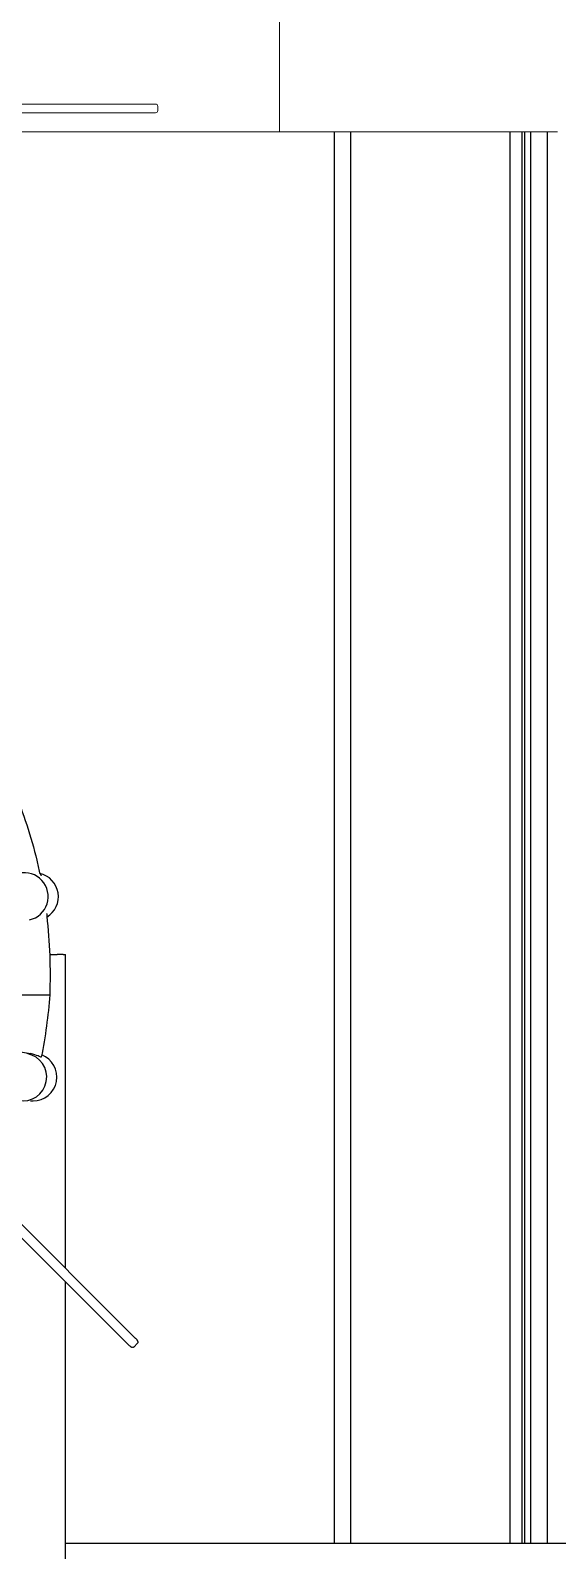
# Model space of a CAD drawing. Header units: millimetres. Extents: x -4172 to 126100, y -2 to 142133.
# Drawn here: x 91166 to 92078, y 20723 to 23355 of the extents above; entities that cross this region are included whole.
import ezdxf

# ---------------------------------------------------------------- set-up
doc = ezdxf.new("R2010")
doc.units = ezdxf.units.MM
doc.header["$LTSCALE"] = 100
doc.layers.add('P_Biomass (BM)', color=150, linetype='Continuous', lineweight=18, true_color=0x007fff)
doc.layers.add('P_Cable Ducts (CD)', color=30, linetype='Continuous', lineweight=18, true_color=0xff7f00)
doc.layers.add('Visible', color=7, linetype='Continuous', lineweight=25)

msp = doc.modelspace()

# ---------------------------------------------------------------- linework, layer by layer
at = {"layer": 'P_Biomass (BM)'}
for p, q in [((91048.08, 23227.9), (91376.89, 23227.9)), ((91382.26, 23227.9), (91376.89, 23227.9)), ((91386.01, 23216.65), (91386.01, 23224.15)), ((91376.89, 23212.9), (91048.08, 23212.9)), ((91376.89, 23212.9), (91382.26, 23212.9))]:
    msp.add_line(p, q, dxfattribs=at)
for centre, start, end in [((91382.26, 23224.15), 0, 90), ((91382.26, 23216.65), 270, 0)]:
    msp.add_arc(centre, 3.75, start, end, dxfattribs=at)
at = {"layer": 'P_Cable Ducts (CD)'}
for p, q in [((91596.8, 23180.03), (91596.8, 23465.78)), ((91003.35, 23180.03), (91596.8, 23180.03)), ((91749.74, 23180.03), (91596.8, 23180.03)), ((91749.74, 23180.03), (91987.73, 23180.03)), ((92002.43, 23180.03), (91987.73, 23180.03)), ((92002.43, 23180.03), (92063.36, 23180.03)), ((92078.01, 23180.03), (92063.36, 23180.03))]:
    msp.add_line(p, q, dxfattribs=at)
at = {"layer": 'Visible'}
for p, q in [((91691.65, 20735.4), (91691.65, 23180.03)), ((91720.09, 20735.4), (91720.09, 23180.03)), ((91995.71, 20735.4), (91995.71, 23180.03)), ((92016.76, 20735.4), (92016.76, 23180.03)), ((92021.51, 20735.4), (92021.51, 23180.03)), ((92031.75, 20735.4), (92031.75, 23180.03)), ((92060.67, 20735.4), (92060.67, 23180.03)), ((91198.78, 21755.4), (91211.62, 21755.4)), ((91222.06, 21755.4), (91211.62, 21755.4)), ((91222.06, 21755.4), (91225.95, 21755.4)), ((91225.96, 21755.4), (91225.95, 21755.4)), ((91225.96, 21212.18), (91225.96, 21755.4)), ((91006.15, 21685.4), (91198.98, 21685.4)), ((91165.43, 21501.65), (91170.12, 21501.65)), ((91102.31, 21312.25), (91334.58, 21079.75)), ((91115.39, 21322.86), (91347.66, 21090.35)), ((91225.96, 20255.4), (91225.96, 21188.48)), ((91345, 21075.98), (91350.29, 21081.28)), ((93194.92, 20735.4), (91225.96, 20735.4))]:
    msp.add_line(p, q, dxfattribs=at)
for centre, start, end in [((91345.01, 21087.7), 40.10087, 44.97092), ((91337.23, 21082.4), 224.97092, 229.13522)]:
    msp.add_arc(centre, 3.75, start, end, dxfattribs=at)
for centre, major_axis, start_param, end_param in [((91155.05, 21855.4), (0, -41.25), 0.2193631, 3.3609558), ((91172.62, 21855.4), (0, 41.25), 3.683503, 6.0574971), ((91172.62, 21855.4), (0, -41.25), 0.3570266, 0.357097), ((91152.55, 21542.9), (0, -41.25), 6.0978374, 9.23943), ((91170.12, 21542.9), (0, -41.25), 0, 2.7698124)]:
    msp.add_ellipse(centre, major_axis=major_axis, ratio=0.9989854, start_param=start_param, end_param=end_param, dxfattribs=at)
for points, knots in [([(90987.57, 22271.16), (91018.84, 22236.12), (91047.69, 22198.71), (91097.65, 22121.16), (91119.12, 22080.92), (91153.38, 22000.16), (91166.73, 21959.57), (91178.36, 21911.17), (91179.97, 21904.02), (91181.48, 21896.85)], [0, 0, 0, 0, 5.636724, 5.636724, 11.0711236, 11.0711236, 16.1646501, 16.1646501, 17.0440314, 17.0440314, 17.0440314, 17.0440314]), ([(91181.48, 21896.85), (91181.67, 21895.97), (91181.98, 21895.17), (91182.55, 21894.01), (91182.82, 21893.59), (91183.28, 21892.96), (91183.46, 21892.74), (91183.84, 21892.33), (91183.95, 21892.23), (91184.01, 21892.18), (91184.02, 21892.17), (91184.02, 21892.17)], [0, 0, 0, 0, 0.13286213, 0.13286213, 0.25272989, 0.25272989, 0.38489647, 0.38489647, 0.60540566, 0.60540566, 0.68375598, 0.68375598, 0.68375598, 0.68375598]), ([(91194.33, 21825.97), (91194.33, 21825.97), (91194.32, 21825.95), (91194.24, 21825.79), (91194.13, 21825.57), (91193.89, 21824.73), (91193.79, 21824.33), (91193.64, 21823.2), (91193.6, 21822.43), (91193.7, 21821.54)], [3.36833222, 3.36833222, 3.36833222, 3.36833222, 3.49687581, 3.49687581, 3.76566105, 3.76566105, 3.910177, 3.910177, 4.06485261, 4.06485261, 4.06485261, 4.06485261]), ([(91012, 21611.34), (91027.6, 21608.42), (91043.02, 21605.56), (91073.65, 21599.9), (91088.56, 21597.17), (91115.99, 21592.19), (91128.33, 21589.97), (91146.62, 21586.72), (91156.59, 21584.96), (91165.52, 21583.44)], [-12.7955507, -12.7955507, -12.7955507, -12.7955507, -9.4354276, -9.4354276, -5.9115852, -5.9115852, -2.4380159, -2.4380159, 0, 0, 0, 0]), ([(91184.31, 21577.39), (91184.29, 21577.3), (91184.19, 21577.26), (91183.3, 21577.39), (91181.57, 21578.23), (91175.56, 21580.8), (91171.01, 21582.51), (91165.52, 21583.44)], [2.4408394, 2.4408394, 2.4408394, 2.4408394, 2.7236147, 2.7236147, 3.6565063, 3.6565063, 4.754782, 4.754782, 4.754782, 4.754782]), ([(91347.88, 21090.12), (91348.28, 21089.64), (91348.64, 21089.2), (91349.29, 21088.39), (91349.58, 21088.02), (91350.09, 21087.33), (91350.31, 21087.02), (91350.73, 21086.37), (91350.92, 21086.08), (91351.23, 21085.27), (91351.33, 21084.97), (91351.43, 21084.09), (91351.46, 21083.59), (91351.14, 21082.51), (91350.92, 21082.02), (91350.48, 21081.48), (91350.39, 21081.38), (91350.29, 21081.28)], [5.89753338, 5.89753338, 5.89753338, 5.89753338, 5.96829038, 5.96829038, 6.03904737, 6.03904737, 6.10980437, 6.10980437, 6.18056137, 6.18056137, 6.21151133, 6.21151133, 6.23375855, 6.23375855, 6.24791909, 6.24791909, 6.25131836, 6.25131836, 6.25131836, 6.25131836]), ([(91334.78, 21079.56), (91335.42, 21079.01), (91336.01, 21078.51), (91337.09, 21077.61), (91337.57, 21077.22), (91338.46, 21076.53), (91338.86, 21076.24), (91339.62, 21075.72), (91339.94, 21075.5), (91340.76, 21075.13), (91341.08, 21074.98), (91341.91, 21074.87), (91342.13, 21074.85), (91342.77, 21074.87), (91343.26, 21074.93), (91344.22, 21075.35), (91344.64, 21075.63), (91345, 21075.98)], [5.89753338, 5.89753338, 5.89753338, 5.89753338, 5.98103715, 5.98103715, 6.06454093, 6.06454093, 6.1480447, 6.1480447, 6.23154848, 6.23154848, 6.27330036, 6.27330036, 6.2850465, 6.2850465, 6.3026215, 6.3026215, 6.31505225, 6.31505225, 6.31505225, 6.31505225])]:
    msp.add_open_spline(points, degree=3, knots=knots, dxfattribs=at)
for points in [[(91181.48, 21896.85), (91181.48, 21896.85), (91181.48, 21896.85), (91181.48, 21896.85)], [(91193.7, 21821.54), (91193.7, 21821.54), (91193.7, 21821.54), (91193.7, 21821.54)], [(91193.7, 21821.54), (91198.9, 21776.43), (91200.45, 21730.79), (91198.99, 21685.4)], [(91198.98, 21685.4), (91196.26, 21649.17), (91191.42, 21613.02), (91184.31, 21577.39)]]:
    msp.add_open_spline(points, degree=3, dxfattribs=at)

doc.saveas('drawing.dxf')
